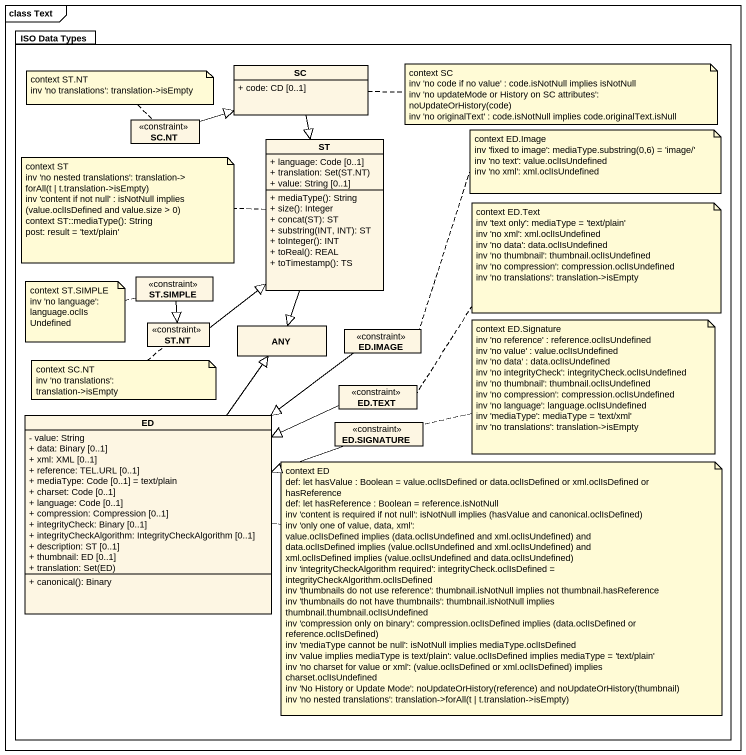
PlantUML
@startuml
mainframe class Text
hide circle
hide empty members
skinparam classAttributeIconSize 0
package "ISO Data Types" as ISO_Data_Types #FFFFFF {
  class SC {
    + code: CD [0..1]
  }
  class "SC.NT" as SC_NT <<constraint>>
  class ST {
    + language: Code [0..1]
    {field} + translation: Set(ST.NT)
    + value: String [0..1]
    + mediaType(): String
    + size(): Integer
    + concat(ST): ST
    + substring(INT, INT): ST
    + toInteger(): INT
    + toReal(): REAL
    + toTimestamp(): TS
  }
  class "ST.SIMPLE" as ST_SIMPLE <<constraint>>
  class "ST.NT" as ST_NT <<constraint>>
  class ANY
  class "ED.IMAGE" as ED_IMAGE <<constraint>>
  class ED {
    - value: String
    + data: Binary [0..1]
    + xml: XML [0..1]
    + reference: TEL.URL [0..1]
    + mediaType: Code [0..1] = text/plain
    + charset: Code [0..1]
    + language: Code [0..1]
    + compression: Compression [0..1]
    + integrityCheck: Binary [0..1]
    + integrityCheckAlgorithm: IntegrityCheckAlgorithm [0..1]
    + description: ST [0..1]
    + thumbnail: ED [0..1]
    {field} + translation: Set(ED)
    + canonical(): Binary
  }
  class "ED.TEXT" as ED_TEXT <<constraint>>
  class "ED.SIGNATURE" as ED_SIGNATURE <<constraint>>
}
SC --|> ST
SC_NT -right-|> SC
ST --|> ANY
ST_SIMPLE --|> ST_NT
ST_NT -up-|> ST
ED_IMAGE --|> ED
ED -up-|> ANY
ED_TEXT -left-|> ED
ED_SIGNATURE -left-|> ED
note right of SC
  context SC
  inv 'no code if no value' : code.isNotNull implies isNotNull
  inv 'no updateMode or History on SC attributes': noUpdateOrHistory(code)
  inv 'no originalText' : code.isNotNull implies code.originalText.isNull
end note
note top of SC_NT
  context ST.NT
  inv 'no translations': translation->isEmpty
end note
note top of ED_IMAGE
  context ED.Image
  inv 'fixed to image': mediaType.substring(0,6) = 'image/'
  inv 'no text': value.oclIsUndefined
  inv 'no xml': xml.oclIsUndefined
end note
note left of ST
  context ST
  inv 'no nested translations': translation->
  forAll(t | t.translation->isEmpty)
  inv 'content if not null' : isNotNull implies
  (value.oclIsDefined and value.size > 0)
  context ST::mediaType(): String
  post: result = 'text/plain'
end note
note top of ED_TEXT
  context ED.Text
  inv 'text only': mediaType = 'text/plain'
  inv 'no xml': xml.oclIsUndefined
  inv 'no data': data.oclIsUndefined
  inv 'no thumbnail': thumbnail.oclIsUndefined
  inv 'no compression': compression.oclIsUndefined
  inv 'no translations': translation->isEmpty
end note
note left of ST_SIMPLE
  context ST.SIMPLE
  inv 'no language': language.oclIsUndefined
end note
note right of ED_SIGNATURE
  context ED.Signature
  inv 'no reference' : reference.oclIsUndefined
  inv 'no value' : value.oclIsUndefined
  inv 'no data' : data.oclIsUndefined
  inv 'no integrityCheck': integrityCheck.oclIsUndefined
  inv 'no thumbnail': thumbnail.oclIsUndefined
  inv 'no compression': compression.oclIsUndefined
  inv 'no language': language.oclIsUndefined
  inv 'mediaType': mediaType = 'text/xml'
  inv 'no translations': translation->isEmpty
end note
note bottom of ST_NT
  context SC.NT
  inv 'no translations': translation->isEmpty
end note
note right of ED
  context ED
  def: let hasValue : Boolean = value.oclIsDefined or data.oclIsDefined or xml.oclIsDefined or hasReference
  def: let hasReference : Boolean = reference.isNotNull
  inv 'content is required if not null': isNotNull implies (hasValue and canonical.oclIsDefined)
  inv 'only one of value, data, xml':
  value.oclIsDefined implies (data.oclIsUndefined and xml.oclIsUndefined) and
  data.oclIsDefined implies (value.oclIsUndefined and xml.oclIsUndefined) and
  xml.oclIsDefined implies (value.oclIsUndefined and data.oclIsUndefined)
  inv 'integrityCheckAlgorithm required': integrityCheck.oclIsDefined = integrityCheckAlgorithm.oclIsDefined
  inv 'thumbnails do not use reference': thumbnail.isNotNull implies not thumbnail.hasReference
  inv 'thumbnails do not have thumbnails': thumbnail.isNotNull implies thumbnail.thumbnail.oclIsUndefined
  inv 'compression only on binary': compression.oclIsDefined implies (data.oclIsDefined or reference.oclIsDefined)
  inv 'mediaType cannot be null': isNotNull implies mediaType.oclIsDefined
  inv 'value implies mediaType is text/plain': value.oclIsDefined implies mediaType = 'text/plain'
  inv 'no charset for value or xml': (value.oclIsDefined or xml.oclIsDefined) implies charset.oclIsUndefined
  inv 'No History or Update Mode': noUpdateOrHistory(reference) and noUpdateOrHistory(thumbnail)
  inv 'no nested translations': translation->forAll(t | t.translation->isEmpty)
end note
@enduml
